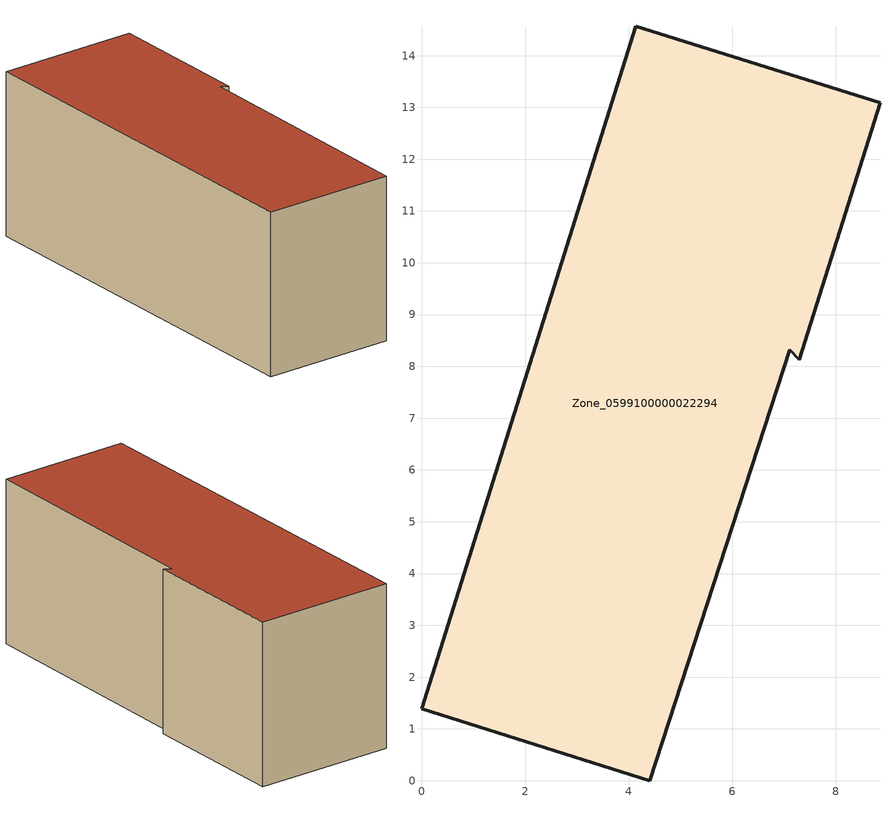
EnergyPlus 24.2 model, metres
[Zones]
Zone_0599100000022294
 floor ground (C_G): 0,1.39 4.14,14.57 8.85,13.09 7.29,8.13 7.11,8.32 4.41,0 z0.54
 wall outside (C_F): 4.14,14.57 0,1.39 4.41,0 7.11,8.32 7.29,8.13 8.85,13.09 4.14,14.57 z0.54:6.28
 roof outside (C_R): 8.85,13.09 4.14,14.57 0,1.39 4.41,0 7.11,8.32 7.29,8.13 z6.28
[BUILDING]
Pand.0599100000022294: North Axis=0; Terrain=City; Loads Convergence Tolerance Value=0.04; Temperature Convergence Tolerance Value=0.4; Solar Distribution=FullExterior; Maximum Number of Warmup Days=25; Minimum Number of Warmup Days=1
[Site:Location]
Rotterdam.The.Hague.AP_ZH_NLD Design_Conditions: Latitude=51.96; Longitude=4.45; Time Zone=1; Elevation=-4.5
[SITE:GROUNDTEMPERATURE:BUILDINGSURFACE]
18, 18, 18, 18, 18, 18, 18, 18, 18, 18, 18, 18
[MATERIAL] Thermal Absorptance=0.9; Solar Absorptance=0.7; Visible Absorptance=0.7
Name | Roughness | Thickness | Conductivity | Density | Specific Heat
G.TI.1965-1974 | MediumSmooth | 0.15 | 0.882353 | 540 | 1210
F.TI.1965-1974 | Rough | 0.3 | 0.697674 | 1920 | 840
R.TI.1965-1974 | MediumRough | 0.2 | 0.232558 | 1500 | 1000
[CONSTRUCTION]
C_G: G.TI.1965-1974
C_F: F.TI.1965-1974
C_R: R.TI.1965-1974
[ZONE]
Zone_0599100000022294: Type=1; Multiplier=1; Ceiling Height=Autocalculate; Volume=Autocalculate; Floor Area=autocalculate; Part of Total Floor Area=Yes
[ZONEINFILTRATION:DESIGNFLOWRATE]
Infil_Zone_0599100000022294: Zone or ZoneList or Space or SpaceList=Zone_0599100000022294; Schedule=AlwaysOn; Design Flow Rate Calculation Method=Flow/Area; Flow Rate per Floor Area=0.003; Constant Term Coefficient=1; Temperature Term Coefficient=0; Velocity Term Coefficient=0; Velocity Squared Term Coefficient=0
[HVACTEMPLATE:ZONE:IDEALLOADSAIRSYSTEM]
Zone_0599100000022294: Maximum Heating Supply Air Temperature=50; Minimum Cooling Supply Air Temperature=13; Maximum Heating Supply Air Humidity Ratio=0.0156; Minimum Cooling Supply Air Humidity Ratio=0.0077; Heating Limit=NoLimit; Cooling Limit=NoLimit; Dehumidification Control Type=ConstantSensibleHeatRatio; Cooling Sensible Heat Ratio=0.7; Dehumidification Setpoint=60; Humidification Control Type=None; Humidification Setpoint=30; Outdoor Air Method=None; Outdoor Air Flow Rate per Person=0.00944; Outdoor Air Flow Rate per Zone Floor Area=0; Outdoor Air Flow Rate per Zone=0; Demand Controlled Ventilation Type=None; Outdoor Air Economizer Type=NoEconomizer; Heat Recovery Type=None; Sensible Heat Recovery Effectiveness=0.7; Latent Heat Recovery Effectiveness=0.65
[ZONECONTROL:THERMOSTAT]
ThermostatControl_Zone_0599100000022294: Zone or ZoneList=Zone_0599100000022294; Control Type Schedule=DualSetpointControlType; Control 1=Thermostat_Zone_0599100000022294; Temperature Difference Between Cutout And Setpoint=0
[THERMOSTATSETPOINT:DUALSETPOINT]
Thermostat_Zone_0599100000022294: Heating Setpoint Temperature Schedule=HeatingSetpoint_Zone_0599100000022294; Cooling Setpoint Temperature Schedule=CoolingSetpoint_Zone_0599100000022294
[SCHEDULE:COMPACT]
HeatingSetpoint_Zone_0599100000022294: Through: 12/31, For: AllDays, Until: 24:00, 21
CoolingSetpoint_Zone_0599100000022294: Through: 12/31, For: AllDays, Until: 24:00, 24
DualSetpointControlType: Through: 12/31, For: AllDays, Until: 24:00, 4
AlwaysOn: Through: 12/31, For: AllDays, Until: 24:00, 1
